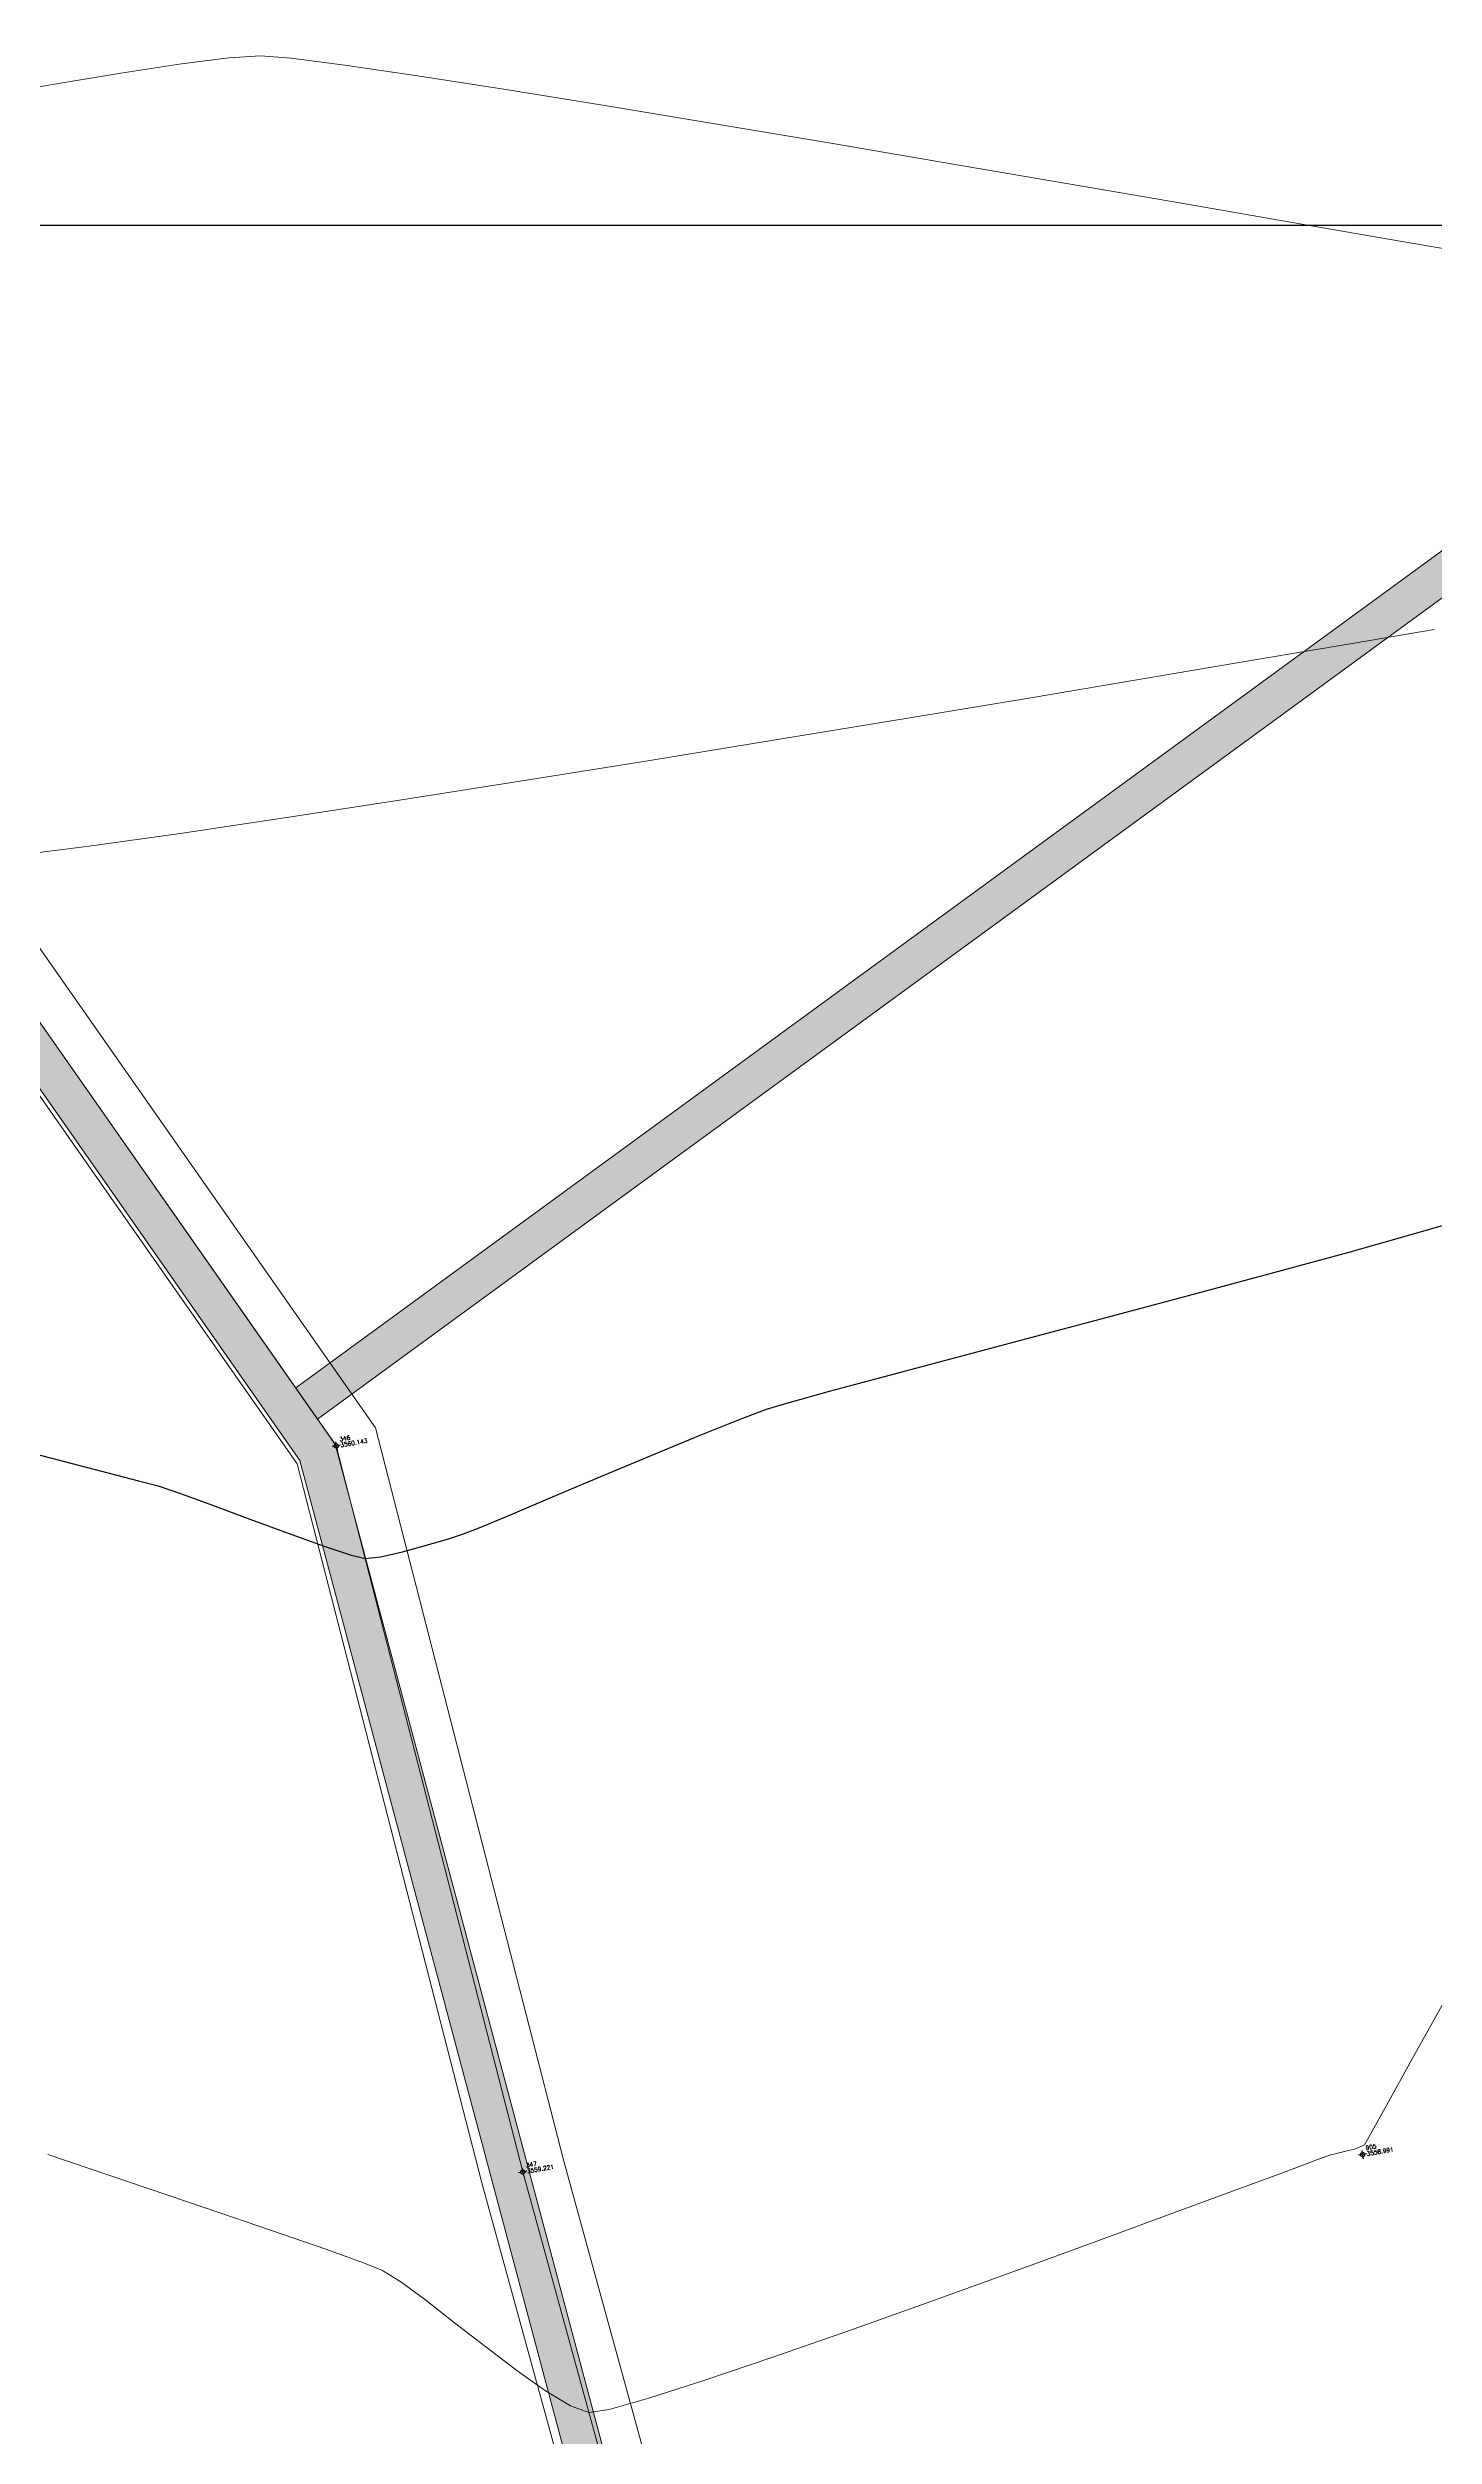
# Model space of a CAD drawing. Header units: millimetres. Extents: x 736950 to 740938, y 8500595 to 8502163.
# Drawn here: x 738253.7 to 738286.4, y 8501247.9 to 8501304.2 of the extents above; entities that cross this region are included whole.
import ezdxf

# ---------------------------------------------------------------- set-up
doc = ezdxf.new("R2010")
doc.units = ezdxf.units.MM
for name, color, linetype, lineweight in [('camino', 22, 'Continuous', 5), ('CAMINO ACTUAL', 1, 'Continuous', 13), ('CONT-MJR', 80, 'Continuous', 30), ('CONT-MNR', 96, 'Continuous', 15), ('pista', 251, 'Continuous', 5)]:
    doc.layers.add(name, color=color, linetype=linetype, lineweight=lineweight)
doc.layers.add('Cuadricula Coordenadas', color=5, linetype='Continuous')
doc.styles.add('5mm', font='arial.ttf', dxfattribs={"height": 3})
pattern_1 = [(9.94991650582834, (1479841.21072825, -18.49207214638591), (0.4979252195647159, 0.4170677100899267), [0.375, -0.75]), (129.9499165058283, (1479841.21072825, -18.49207214638591), (-0.6101538418184378, 0.222682034283025), [0.3749999999999999, -0.7499999999999998]), (69.94991650582834, (1479841.21072825, -18.49207214638591), (-0.112228622253722, 0.6397497443729518), [-0.75, 0.375])]

msp = doc.modelspace()

# ---------------------------------------------------------------- hatches: boundary and pattern name
at = {"layer": 'pista'}
h = msp.add_hatch(dxfattribs=at)
h.set_pattern_fill('HONEY', color=256, scale=3, angle=9.94991650582834, style=0)
h.set_pattern_definition(pattern_1)
h.paths.add_polyline_path([(737744.7999806425, 8501250.923935566), (737743.4751223363, 8501250.754223157), (737756.465848178, 8501242.026572531), (737763.5739612179, 8501242.006896213), (737770.002546867, 8501243.455222024), (737769.8468594846, 8501244.342704736), (737763.4750639071, 8501242.907173423), (737756.7405500773, 8501242.925815564)])
h.paths.add_polyline_path([(737794.2809870465, 8501256.017245878), (737809.7820272583, 8501263.709828075), (737823.391616501, 8501273.483615467), (737837.0791595323, 8501280.557800073), (737851.5530432165, 8501285.77819753), (737870.8510758049, 8501293.050216693, -0.9976846880626209), (737871.0089264096, 8501292.63424804), (737865.2748787645, 8501289.581801567, 0.7845063948290762), (737866.1540430214, 8501286.121818589), (737883.2588851704, 8501291.348365877), (737897.4188924351, 8501296.516943583), (737903.2981396064, 8501301.44146652, -0.5512150924587264), (737904.1219025984, 8501301.177325813), (737906.855912117, 8501297.98174819, 0.5618964424650519), (737910.2738656431, 8501298.536066804), (737914.22079628, 8501308.558674501), (737925.6412323939, 8501300.72656757, 0.340189525830376), (737928.7023693406, 8501300.894137181), (737936.9171069289, 8501306.117412793, -0.358727273887905), (737938.1716059428, 8501305.962964654), (737943.1732157968, 8501301.051021611, 0.3417074120720416), (737946.0555081918, 8501300.709858142), (737955.8779356404, 8501307.072689936), (737971.8320576148, 8501314.464803053), (737988.5677626224, 8501323.411181662), (738023.1375471824, 8501336.282937778), (738044.4246208373, 8501357.728329657), (738061.4456776979, 8501362.208386911), (738078.9085143938, 8501363.070318012), (738112.0997810266, 8501372.051506756), (738118.6561313582, 8501373.365123207), (738128.3493353954, 8501376.976906104), (738155.2251721952, 8501366.826195797), (738176.6167526407, 8501363.543890122), (738193.8053773039, 8501353.328603027), (738204.7313956148, 8501340.877429372), (738207.705198212, 8501335.751671141), (738214.35685511, 8501331.742925933), (738229.9282901662, 8501313.374534177), (738233.5603594936, 8501308.186787868), (738234.53883727, 8501308.358438132), (738230.6417003467, 8501313.924784988), (738214.9478837823, 8501332.43754055), (738208.3676942562, 8501336.403214611), (738205.4657963786, 8501341.405035153), (738194.387784551, 8501354.029418997), (738176.9261677533, 8501364.406946706), (738155.4549153853, 8501367.70147717), (738128.3514754312, 8501377.93815071), (738118.4090486554, 8501374.233504975), (738111.8936108743, 8501372.928085677), (738078.7671659255, 8501363.964436961), (738061.3074614278, 8501363.102660457), (738043.958527311, 8501358.536303693), (738022.6381405202, 8501337.057350922), (737988.196920163, 8501324.233464561), (737971.4304040315, 8501315.270615296), (737955.4419368334, 8501307.862588815), (737945.5806043665, 8501301.47455489, -0.3391433520832071), (737943.8038299843, 8501301.693147572), (737938.8116631231, 8501306.59581691, 0.3560082385246841), (737936.4342009705, 8501306.876887502), (737928.158540546, 8501301.61487459, -0.3502196171718997), (737926.1502499409, 8501301.468794718), (737914.5128481541, 8501309.44969617, 0.4302069892023044), (737913.4330382891, 8501309.014522241), (737909.4507249827, 8501298.90206584, -0.5704007069138802), (737907.5397775185, 8501298.566836312), (737904.9064502402, 8501301.644734057, 0.4931454261128044), (737902.7202336333, 8501302.131411942), (737896.9620044216, 8501297.308254998), (737882.9728831241, 8501292.20205278), (737866.0373022418, 8501287.027224885, -0.7384715771871906), (737865.6977918843, 8501288.787355538), (737871.5108758068, 8501291.881875956, 0.9119586051647783), (737870.5337161538, 8501293.892406015), (737851.2416702455, 8501286.62264278), (737836.7183275839, 8501281.384406622), (737822.9200107896, 8501274.252970394), (737809.3164408724, 8501264.483505804), (737793.8201376351, 8501256.79327439), (737778.9884914039, 8501246.402265295), (737769.846859484, 8501244.34270474), (737770.0025468671, 8501243.455222024), (737779.3594973255, 8501245.563292695)])
h.paths.add_polyline_path([(738260.5182952256, 8501271.251537092), (738234.538837269, 8501308.358438132), (738233.56035949, 8501308.186787868), (738259.6897886079, 8501270.86568047), (738269.3749442189, 8501234.589470252), (738274.5057655985, 8501215.583008338), (738279.7983711922, 8501189.602392923), (738280.7089290785, 8501189.641305126), (738275.382018582, 8501215.790318219), (738270.2441657205, 8501234.822827347)])
h = msp.add_hatch(dxfattribs=at)
h.set_pattern_fill('HONEY', color=256, scale=3, angle=9.94991650582834, style=0)
h.set_pattern_definition(pattern_1)
h.paths.add_polyline_path([(738298.7908868399, 8501300.089571638), (738311.8578879988, 8501300.30603851), (738315.3895158562, 8501301.11968796), (738315.7325336308, 8501302.122292453), (738311.7482023418, 8501301.20434495), (738298.4906115254, 8501300.984720785), (738259.58990654, 8501272.57757042), (738260.1061868777, 8501271.840158444)])

# ---------------------------------------------------------------- linework, layer by layer
at = {"linetype": 'Continuous', "extrusion": (-0.172787269436437, 0.9849591664230046, 0)}
for points, elevation in [([(-2196068.032162655, 0), (-2196067.832162654, 0)], 8245842.981062788), ([(-2196069.407162655, 0), (-2196069.207162654, 0)], 8245825.354062786), ([(-2196088.989162655, 0), (-2196088.789162655, 0)], 8245822.335062787)]:
    msp.add_lwpolyline(points, dxfattribs=dict(at, elevation=elevation))
at = {"linetype": 'Continuous', "extrusion": (0.9849591664230046, 0.172787269436437, 0)}
for points, elevation in [([(8245843.081062786, 0), (8245842.881062787, 0)], 2196067.932162654), ([(8245825.454062786, 0), (8245825.254062786, 0)], 2196069.307162654), ([(8245822.435062787, 0), (8245822.235062789, 0)], 2196088.889162655)]:
    msp.add_lwpolyline(points, dxfattribs=dict(at, elevation=elevation))
at = {"linetype": 'Continuous'}
for centre in [(738260.5469717712, 8501271.210577894), (738264.9470118234, 8501254.086285163), (738284.7561269866, 8501254.496213749)]:
    msp.add_circle(centre, 0.05, dxfattribs=at)
at = {"layer": 'camino'}
for p, q in [((738231.4343783318, 8501314.536174776), (738261.4703144111, 8501271.635337135)), ((738230.6417003514, 8501313.924784983), (738260.5469717712, 8501271.210577894)), ((738229.849022371, 8501313.313395191), (738259.6236291311, 8501270.785818651)), ((738261.4703144111, 8501271.635337135), (738265.9134542845, 8501254.343306396)), ((738260.5469717712, 8501271.210577894), (738264.9470118234, 8501254.086285163)), ((738259.6236291311, 8501270.785818651), (738263.9805693623, 8501253.82926393)), ((738265.9134542845, 8501254.343306396), (738271.2093602921, 8501235.084386613)), ((738263.9805693623, 8501253.82926393), (738269.2789710885, 8501234.561268296)), ((738264.9470118234, 8501254.086285163), (738270.2441656903, 8501234.822827455))]:
    msp.add_line(p, q, dxfattribs=at)
at = {"layer": 'CAMINO ACTUAL'}
for points in [[(737988.1969201654, 8501324.23346456), (738022.638140521, 8501337.057350922), (738043.9585273108, 8501358.536303693), (738061.3074614247, 8501363.102660459), (738078.7671659256, 8501363.964436961), (738111.8936108851, 8501372.92808568), (738118.4090486645, 8501374.233504977), (738128.3514754305, 8501377.93815071), (738155.454915393, 8501367.70147717), (738176.9261677564, 8501364.406946704), (738194.3877845515, 8501354.029418996), (738205.4657963796, 8501341.405035151), (738208.3676942562, 8501336.40321461), (738214.9478837845, 8501332.437540548), (738230.6417003514, 8501313.924784983), (738260.5182952263, 8501271.25153709), (738270.2441656903, 8501234.822827455), (738275.3820185816, 8501215.79031822), (738280.7089290787, 8501189.641305126)], [(737988.5677626258, 8501323.411181664), (738023.1375471818, 8501336.282937778), (738044.4246208366, 8501357.728329655), (738061.4456777014, 8501362.208386911), (738078.9085143864, 8501363.070318013), (738112.0997810143, 8501372.051506754), (738118.6561313678, 8501373.365123209), (738128.349335396, 8501376.976906104), (738155.2251721928, 8501366.826195799), (738176.6167526424, 8501363.54389012), (738193.8053773035, 8501353.328603027), (738204.7313956139, 8501340.877429372), (738207.7051982115, 8501335.751671143), (738214.356855111, 8501331.742925936), (738229.9282901693, 8501313.374534167), (738259.6897886079, 8501270.86568047), (738269.3749442361, 8501234.589470183), (738274.5057655985, 8501215.583008338), (738279.7983711922, 8501189.602392923)], [(738259.5899065391, 8501272.57757042), (738298.4906115242, 8501300.984720785), (738311.7482023379, 8501301.20434495), (738324.2255770555, 8501304.078999216)], [(738260.1061868777, 8501271.840158444), (738298.7908868383, 8501300.089571636), (738311.8578879944, 8501300.306038508), (738324.6607803253, 8501303.255688567)]]:
    msp.add_lwpolyline(points, dxfattribs=at)
at = {"layer": 'CONT-MJR', "extrusion": (0.2803231169304951, -0.9599056985529215, 0), "elevation": -7953464.858104893}
msp.add_lwpolyline([(3091789.256530413, 3560.000000000013), (3091790.733492321, 3560.000000000013)], dxfattribs=at)
at = {"layer": 'CONT-MJR', "elevation": 3560}
for points in [[(738284.4068031356, 8501275.775586689), (738286.0666471221, 8501276.241818102)], [(738278.7093062581, 8501274.236128394), (738280.654669295, 8501274.755495328)], [(738275.0473049938, 8501273.264984554), (738276.8156970213, 8501273.733542636)], [(738272.1800262001, 8501272.49893745), (738273.4775935836, 8501272.847700657)], [(738270.6951771462, 8501272.075959131), (738271.2280662517, 8501272.235941438)], [(738253.2607414358, 8501271.069441572), (738254.8281225628, 8501270.66526615)], [(738265.6477775077, 8501270.006947665), (738266.789056305, 8501270.488644345)], [(738266.789056305, 8501270.488644345), (738267.9721579528, 8501270.984994896)], [(738263.9215776051, 8501269.281920187), (738264.6560438455, 8501269.588505926)], [(738262.6776622775, 8501268.86857963), (738263.1949032001, 8501269.0226617)], [(738263.1949032001, 8501269.0226617), (738263.552101071, 8501269.135791518)], [(738260.8769174806, 8501268.641415946), (738261.2294074363, 8501268.554641139)], [(738261.2294074363, 8501268.554641139), (738261.5885417716, 8501268.595167227)], [(738261.5885417716, 8501268.595167227), (738262.1067509266, 8501268.712947432)]]:
    msp.add_lwpolyline(points, dxfattribs=at)
at = {"layer": 'CONT-MJR', "extrusion": (0.2643510415673047, -0.9644265274360102, 0), "elevation": -8003689.623113645}
msp.add_lwpolyline([(2959340.276715494, 3560.00000000001), (2959342.172640543, 3560.00000000001)], dxfattribs=at)
at = {"layer": 'CONT-MJR', "extrusion": (0.2604390422456566, -0.9654902926876919, 0), "elevation": -8015621.14529111}
msp.add_lwpolyline([(2926866.660550702, 3560.000000000004), (2926868.652961649, 3560.000000000004)], dxfattribs=at)
at = {"layer": 'CONT-MJR', "extrusion": (0.2565298943286977, -0.9665362969468385, 0), "elevation": -8027399.560233637}
msp.add_lwpolyline([(2894402.192090528, 3560), (2894404.151260859, 3560)], dxfattribs=at)
at = {"layer": 'CONT-MJR', "extrusion": (0.2569119881706909, -0.9664348039749928, 0), "elevation": -8026254.651163258}
msp.add_lwpolyline([(2897572.092882378, 3560.000000000002), (2897573.717111351, 3560.000000000002)], dxfattribs=at)
at = {"layer": 'CONT-MJR', "extrusion": (0.2662925269858041, -0.9638922606139729, 0), "elevation": -7997714.402673736}
msp.add_lwpolyline([(2975439.18927014, 3560.000000000013), (2975440.176890839, 3560.000000000013)], dxfattribs=at)
at = {"layer": 'CONT-MJR', "extrusion": (0.3734432196211299, -0.927653039513699, 0), "elevation": -7610528.712232595}
msp.add_lwpolyline([(3859599.744913555, 3560), (3859600.76208318, 3560)], dxfattribs=at)
at = {"layer": 'CONT-MJR', "extrusion": (0.3515783597001553, -0.9361584572018502, 0), "elevation": -7698977.750858003}
msp.add_lwpolyline([(3680000.939426965, 3560.000000000013), (3680001.646824822, 3560.000000000013)], dxfattribs=at)
at = {"layer": 'CONT-MJR', "extrusion": (0.3824314349563052, -0.9239838729963101, 0), "elevation": -7572700.410132092}
msp.add_lwpolyline([(3933300.961967637, 3560), (3933302.171082044, 3560)], dxfattribs=at)
at = {"layer": 'CONT-MJR', "extrusion": (-0.2517722508895358, -0.9677865124509727, 0), "elevation": -8413287.168346174}
msp.add_lwpolyline([(-1425910.985406414, 3560), (-1425909.897221915, 3560)], dxfattribs=at)
at = {"layer": 'CONT-MJR', "extrusion": (-0.2595573824777083, -0.9657276868772691, 0), "elevation": -8401531.954636909}
msp.add_lwpolyline([(-1493613.345973013, 3560), (-1493612.864376975, 3560)], dxfattribs=at)
at = {"layer": 'CONT-MJR', "extrusion": (-0.3197255813494835, -0.9475101860300684, 0), "elevation": -8291079.611023642}
msp.add_lwpolyline([(-2018568.170036764, 3560.000000000003), (-2018567.615046749, 3560.000000000003)], dxfattribs=at)
at = {"layer": 'CONT-MJR', "extrusion": (0.3418138273190564, 0.9397676880237469, 0), "elevation": 8241565.343691492}
msp.add_lwpolyline([(2212061.712184113, 3560.00000000001), (2212060.908400204, 3560.00000000001)], dxfattribs=at)
at = {"layer": 'CONT-MJR', "extrusion": (0.3887431713795001, -0.9213461600863211, 0), "elevation": -7545616.747520683}
msp.add_lwpolyline([(3985007.806561339, 3560.000000000013), (3985008.882957709, 3560.000000000013)], dxfattribs=at)
at = {"layer": 'CONT-MJR', "extrusion": (-0.3478672397682501, -0.9375438035078782, 0), "elevation": -8227128.479300149}
msp.add_lwpolyline([(-2265164.400633515, 3560.000000000013), (-2265163.460390406, 3560.000000000013)], dxfattribs=at)
at = {"layer": 'CONT-MJR', "extrusion": (0.3468788008842044, 0.9379099623615994, 0), "elevation": 8229511.570973833}
msp.add_lwpolyline([(2256490.155176244, 3560.000000000012), (2256489.191005275, 3560.000000000012)], dxfattribs=at)
at = {"layer": 'CONT-MJR', "extrusion": (-0.3390368336557976, -0.940773099862369, 0), "elevation": -8248062.467362762}
msp.add_lwpolyline([(-2187708.778699154, 3560.000000000006), (-2187707.903111278, 3560.000000000006)], dxfattribs=at)
at = {"layer": 'CONT-MJR', "extrusion": (-0.3176070919268158, -0.9482224080656347, 0), "elevation": -8295570.312977398}
msp.add_lwpolyline([(-2000028.37912412, 3560.000000000003), (-2000027.70439741, 3560.000000000003)], dxfattribs=at)
at = {"layer": 'CONT-MJR', "extrusion": (0.2630058881865439, -0.9647942282057906, 0), "elevation": -8007807.705577657}
msp.add_lwpolyline([(2948154.748057559, 3560.000000000003), (2948155.339801719, 3560.000000000003)], dxfattribs=at)
at = {"layer": 'CONT-MJR', "extrusion": (0.3677819760971709, -0.92991204856054, 0), "elevation": -7633912.569356135}
msp.add_lwpolyline([(3813133.734207181, 3560), (3813134.131531355, 3560)], dxfattribs=at)
at = {"layer": 'CONT-MNR'}
for points, elevation in [([(738255.46673829, 8501303.589411113), (738256.8935872405, 8501303.807584126)], 3562), ([(738256.8935872405, 8501303.807584126), (738258.0143838387, 8501303.950302828)], 3562), ([(738258.0143838387, 8501303.950302828), (738258.7595282164, 8501304.000470258)], 3562), ([(738259.4865189791, 8501303.941950306), (738260.7465779625, 8501303.779278228)], 3562), ([(738260.7465779625, 8501303.779278228), (738262.4602485962, 8501303.527380643)], 3562), ([(738253.803436855, 8501303.312880762), (738255.46673829, 8501303.589411113)], 3562), ([(738262.4602485962, 8501303.527380643), (738264.5480743097, 8501303.201184174)], 3562), ([(738264.5480743097, 8501303.201184174), (738266.9305985329, 8501302.815615436)], 3562), ([(738266.9305985329, 8501302.815615436), (738269.5283646942, 8501302.385601057)], 3562), ([(738272.2619162243, 8501301.926067645), (738275.0517965518, 8501301.45194183)], 3562), ([(738275.0517965518, 8501301.45194183), (738277.8185491065, 8501300.978150226)], 3562), ([(738267.9428402463, 8501287.379591208), (738270.9996936147, 8501287.877506593)], 3561), ([(738262.0352165371, 8501286.43974941), (738264.9317428456, 8501286.896176994)], 3561), ([(738256.8611376962, 8501285.657795973), (738259.3220764458, 8501286.022793915)], 3561), ([(738252.9711247187, 8501285.13361459), (738254.7212154118, 8501285.357241048)], 3561), ([(738285.9180731785, 8501256.73546837), (738286.6718063309, 8501258.091478394)], 3559), ([(738284.5669927516, 8501254.626794863), (738284.6886884136, 8501254.671558741)], 3559), ([(738284.6886884136, 8501254.671558741), (738284.8042961652, 8501254.724471524)], 3559), ([(738282.8894295562, 8501254.075703701), (738283.6817492485, 8501254.369866885)], 3559), ([(738283.6817492485, 8501254.369866885), (738283.9809868362, 8501254.480173048)], 3559), ([(738284.1711679321, 8501254.52936382), (738284.4231004618, 8501254.590721771)], 3559), ([(738280.1734796934, 8501253.071535535), (738281.6910117175, 8501253.631615818)], 3559), ([(738281.6910117175, 8501253.631615818), (738282.8894295562, 8501254.075703701)], 3559), ([(738278.4238174423, 8501252.42939517), (738280.1734796934, 8501253.071535535)], 3559), ([(738259.0407331914, 8501252.70062484), (738260.3008904471, 8501252.262538541)], 3559), ([(738272.6518889258, 8501250.349936685), (738274.5760380994, 8501251.034663433)], 3559), ([(738264.0713979092, 8501249.959448826), (738264.8027651239, 8501249.40357299)], 3559), ([(738267.9222109144, 8501248.753500637), (738269.2379913743, 8501249.175422972)], 3559), ([(738266.0698764414, 8501248.571022848), (738266.5079064255, 8501248.409986548)], 3559), ([(738266.5079064255, 8501248.409986548), (738266.9831879452, 8501248.48704439)], 3559)]:
    msp.add_lwpolyline(points, dxfattribs=dict(at, elevation=elevation))
at = {"layer": 'CONT-MNR', "extrusion": (-0.08023661064799356, -0.9967758455699669, 0), "elevation": -8533129.864161825}
msp.add_lwpolyline([(53762.68019221071, 3562.00000000001), (53763.4095344852, 3562.00000000001)], dxfattribs=at)
at = {"layer": 'CONT-MNR', "extrusion": (0.1710814985749521, -0.9852568806384194, 0), "elevation": -8249666.016389327}
msp.add_lwpolyline([(2181783.492561504, 3562), (2181785.35010149, 3562)], dxfattribs=at)
at = {"layer": 'CONT-MNR', "extrusion": (-0.1657823354243332, -0.9861623686093757, 0), "elevation": -8506056.543433798}
msp.add_lwpolyline([(-681312.1368691459, 3562.00000000001), (-681309.3649609712, 3562.00000000001)], dxfattribs=at)
at = {"layer": 'CONT-MNR', "extrusion": (-0.169616440997534, -0.985510153648013, 0), "elevation": -8503342.489234563}
msp.add_lwpolyline([(-714380.1293694472, 3562), (-714377.4260302668, 3562)], dxfattribs=at)
at = {"layer": 'CONT-MNR', "extrusion": (0.1700574086681418, 0.9854341569872017, 0), "elevation": 8503021.976607244}
msp.add_lwpolyline([(718182.3315689685, 3562.000000000013), (718179.8127529938, 3562.000000000013)], dxfattribs=at)
at = {"layer": 'CONT-MNR', "extrusion": (-0.1700629349438324, -0.9854332032960378, 0), "elevation": -8503017.94894766}
msp.add_lwpolyline([(-718227.4973749664, 3562.000000000013), (-718225.2439195255, 3562.000000000013)], dxfattribs=at)
at = {"layer": 'CONT-MNR', "extrusion": (0.1694519621529773, 0.9855384480183947, 0), "elevation": 8503461.593714893}
msp.add_lwpolyline([(712953.4804916386, 3562.000000000013), (712951.573233976, 3562.000000000013)], dxfattribs=at)
at = {"layer": 'CONT-MNR', "extrusion": (0.1686424196846458, -0.9856772972341951, 0), "elevation": -8255022.600787058}
msp.add_lwpolyline([(2161388.472369974, 3561), (2161390.386050613, 3561)], dxfattribs=at)
at = {"layer": 'CONT-MNR', "extrusion": (0.1665708832832349, -0.9860294827449345, 0), "elevation": -8259546.012909164}
msp.add_lwpolyline([(2144032.879870744, 3561.000000000012), (2144035.46775076, 3561.000000000012)], dxfattribs=at)
at = {"layer": 'CONT-MNR', "extrusion": (0.1676211127057152, -0.9858514911361133, 0), "elevation": -8257257.488864588}
msp.add_lwpolyline([(2152832.364334607, 3561.000000000003), (2152834.650080848, 3561.000000000003)], dxfattribs=at)
at = {"layer": 'CONT-MNR', "extrusion": (0.165422806041847, -0.9862227411904684, 0), "elevation": -8262036.561057141}
msp.add_lwpolyline([(2134412.601779199, 3561.00000000001), (2134415.421862744, 3561.00000000001)], dxfattribs=at)
at = {"layer": 'CONT-MNR', "extrusion": (0.1641188541261579, -0.9864405718137901, 0), "elevation": -8264851.079786449}
msp.add_lwpolyline([(2123485.166850104, 3561.00000000001), (2123488.149209118, 3561.00000000001)], dxfattribs=at)
at = {"layer": 'CONT-MNR', "extrusion": (0.1625945793701105, -0.9866929627596707, 0), "elevation": -8268122.060473526}
msp.add_lwpolyline([(2110710.126554641, 3561.000000000003), (2110713.201264126, 3561.000000000003)], dxfattribs=at)
at = {"layer": 'CONT-MNR', "extrusion": (0.1585143834968794, -0.9873566681927075, 0), "elevation": -8276776.69464706}
msp.add_lwpolyline([(2076507.054526729, 3561), (2076510.104181931, 3561)], dxfattribs=at)
at = {"layer": 'CONT-MNR', "extrusion": (0.1518967979415756, -0.9883963591470258, 0), "elevation": -8290500.925923082}
msp.add_lwpolyline([(2021010.951294579, 3561.000000000009), (2021013.696286572, 3561.000000000009)], dxfattribs=at)
at = {"layer": 'CONT-MNR', "extrusion": (0.1390861806106671, -0.9902802807100306, 0), "elevation": -8315974.220473097}
msp.add_lwpolyline([(1913490.403180752, 3561.00000000001), (1913492.564106629, 3561.00000000001)], dxfattribs=at)
at = {"layer": 'CONT-MNR', "extrusion": (0.8749063949030029, -0.4842920608040469, 0), "elevation": -3471160.072855203}
msp.add_lwpolyline([(7795348.675720623, 3559.000000000006), (7795349.891299773, 3559.000000000006)], dxfattribs=at)
at = {"layer": 'CONT-MNR', "extrusion": (0.8752414173759933, -0.4836863253283708, 0), "elevation": -3465763.218530095}
msp.add_lwpolyline([(7797748.787159786, 3559.000000000013), (7797749.58180419, 3559.000000000013)], dxfattribs=at)
at = {"layer": 'CONT-MNR', "extrusion": (0.8730695960942906, -0.4875956115222453, 0), "elevation": -3500600.480195666}
msp.add_lwpolyline([(7782171.4592174, 3559.000000000002), (7782171.747823466, 3559.000000000002)], dxfattribs=at)
at = {"layer": 'CONT-MNR', "extrusion": (-0.3185955822457281, -0.9478907399977624, 0), "elevation": -8293464.79427819}
msp.add_lwpolyline([(-2008678.240547128, 3559.000000000003), (-2008676.185002375, 3559.000000000003)], dxfattribs=at)
at = {"layer": 'CONT-MNR', "extrusion": (0.2504114842224579, -0.9681394985070622, 0), "elevation": -8045525.461659073}
msp.add_lwpolyline([(2843573.635241346, 3559.000000000003), (2843573.831681111, 3559.000000000003)], dxfattribs=at)
at = {"layer": 'CONT-MNR', "extrusion": (0.2431701518662039, -0.9699836479247305, 0), "elevation": -8066549.204559376}
msp.add_lwpolyline([(2783375.187804069, 3559.00000000001), (2783375.336149136, 3559.00000000001)], dxfattribs=at)
at = {"layer": 'CONT-MNR', "extrusion": (-0.3204636546951601, -0.9472608120361684, 0), "elevation": -8289488.731890234}
msp.add_lwpolyline([(-2025022.190987597, 3559), (-2025020.301007411, 3559)], dxfattribs=at)
at = {"layer": 'CONT-MNR', "extrusion": (-0.3233717268241586, -0.9462720149569899, 0), "elevation": -8283229.623524257}
msp.add_lwpolyline([(-2050472.545438605, 3559), (-2050470.895934783, 3559)], dxfattribs=at)
at = {"layer": 'CONT-MNR', "extrusion": (0.342289086459941, -0.9395946899011399, 0), "elevation": -7735026.992927321}
msp.add_lwpolyline([(3603566.397887212, 3559.000000000013), (3603568.414510483, 3559.000000000013)], dxfattribs=at)
at = {"layer": 'CONT-MNR', "extrusion": (0.3387105405413066, 0.9408906258041984, 0), "elevation": 8248805.106994044}
msp.add_lwpolyline([(2184841.552611228, 3559), (2184840.6086779, 3559)], dxfattribs=at)
at = {"layer": 'CONT-MNR', "extrusion": (-0.3720667025076644, -0.9282059948551686, 0), "elevation": -8165595.423289379}
msp.add_lwpolyline([(-2477774.316126183, 3559.00000000001), (-2477773.836898943, 3559.00000000001)], dxfattribs=at)
at = {"layer": 'CONT-MNR', "extrusion": (-0.528340405107059, -0.8490326356102625, 0), "elevation": -7607893.642314958}
msp.add_lwpolyline([(-3864746.580422704, 3559), (-3864746.063970602, 3559)], dxfattribs=at)
at = {"layer": 'CONT-MNR', "extrusion": (0.5925727364026365, 0.8055169471043372, 0), "elevation": 7285376.124506886}
msp.add_lwpolyline([(4442927.248584833, 3559), (4442926.522354411, 3559)], dxfattribs=at)
at = {"layer": 'CONT-MNR', "extrusion": (0.3393138479275161, -0.9406732230719778, 0), "elevation": -7746392.423698303}
msp.add_lwpolyline([(3579067.32572329, 3559.000000000013), (3579069.401864904, 3559.000000000013)], dxfattribs=at)
at = {"layer": 'CONT-MNR', "extrusion": (0.6132662243608167, 0.7898762802225602, 0), "elevation": 7167688.117987969}
msp.add_lwpolyline([(4630393.97911552, 3559), (4630393.114878817, 3559)], dxfattribs=at)
at = {"layer": 'CONT-MNR', "extrusion": (0.6159246648238503, 0.7878050566362389, 0), "elevation": 7152042.756509656}
msp.add_lwpolyline([(4654522.291720264, 3559), (4654521.363277159, 3559)], dxfattribs=at)
at = {"layer": 'CONT-MNR', "extrusion": (0.3294839004010998, -0.9441611935344929, 0), "elevation": -7783301.724027917}
msp.add_lwpolyline([(3498071.596453545, 3559), (3498073.511744677, 3559)], dxfattribs=at)
at = {"layer": 'CONT-MNR', "extrusion": (0.320616207096782, -0.9472091890109985, 0), "elevation": -7815760.254131786}
msp.add_lwpolyline([(3424933.672398336, 3559.000000000003), (3424935.367434668, 3559.000000000003)], dxfattribs=at)
at = {"layer": 'CONT-MNR', "extrusion": (0.5769672479961757, 0.816767283098264, 0), "elevation": 7369496.989840889}
msp.add_lwpolyline([(4301951.935747094, 3559.00000000001), (4301951.100202858, 3559.00000000001)], dxfattribs=at)
at = {"layer": 'CONT-MNR', "extrusion": (0.5141384632888273, 0.8577071997873186, 0), "elevation": 7671153.089212508}
msp.add_lwpolyline([(3737603.434511982, 3559.000000000002), (3737602.752850314, 3559.000000000002)], dxfattribs=at)
at = {"layer": 'CONT-MNR', "extrusion": (0.2729816464742749, -0.9620192413295038, 0), "elevation": -7976831.283251797}
msp.add_lwpolyline([(3030911.852145405, 3559), (3030912.828241234, 3559)], dxfattribs=at)
at = {"layer": 'Cuadricula Coordenadas', "color": 8}
msp.add_line((736950.2264744169, 8501300), (738552.8979275209, 8501300), dxfattribs=at)

# ---------------------------------------------------------------- texts
at = {"color": 2, "char_height": 0.1, "attachment_point": 1, "rotation": 9.94991650582834, "style": '5mm'}
for s, insert, width in [('\\Ftxt.shx;\\W1.0000000000;\\T1.0000000000;\\o\\l346', (738260.6126381067, 8501271.414998861), 0.4), ('\\Ftxt.shx;\\W1.0000000000;\\T1.0000000000;\\o\\l905', (738284.8217933221, 8501254.700634718), 0.3833333333333333), ('\\Ftxt.shx;\\W1.0000000000;\\T1.0000000000;\\o\\l347', (738265.0126781589, 8501254.29070613), 0.4)]:
    msp.add_mtext(s, dxfattribs=dict(at, insert=insert, width=width))
at = {"color": 1, "char_height": 0.1, "attachment_point": 1, "rotation": 9.94991650582834, "style": '5mm'}
for s, insert, width in [('\\Ftxt.shx;\\W1.0000000000;\\T1.0000000000;\\o\\l3560.143', (738260.6368283245, 8501271.277104577), 0.7833333333333332), ('\\Ftxt.shx;\\W1.0000000000;\\T1.0000000000;\\o\\l3558.991', (738284.8459835399, 8501254.562740434), 0.7999999999999999), ('\\Ftxt.shx;\\W1.0000000000;\\T1.0000000000;\\o\\l3559.221', (738265.0368683768, 8501254.152811846), 0.7999999999999999)]:
    msp.add_mtext(s, dxfattribs=dict(at, insert=insert, width=width))

doc.saveas('drawing.dxf')
